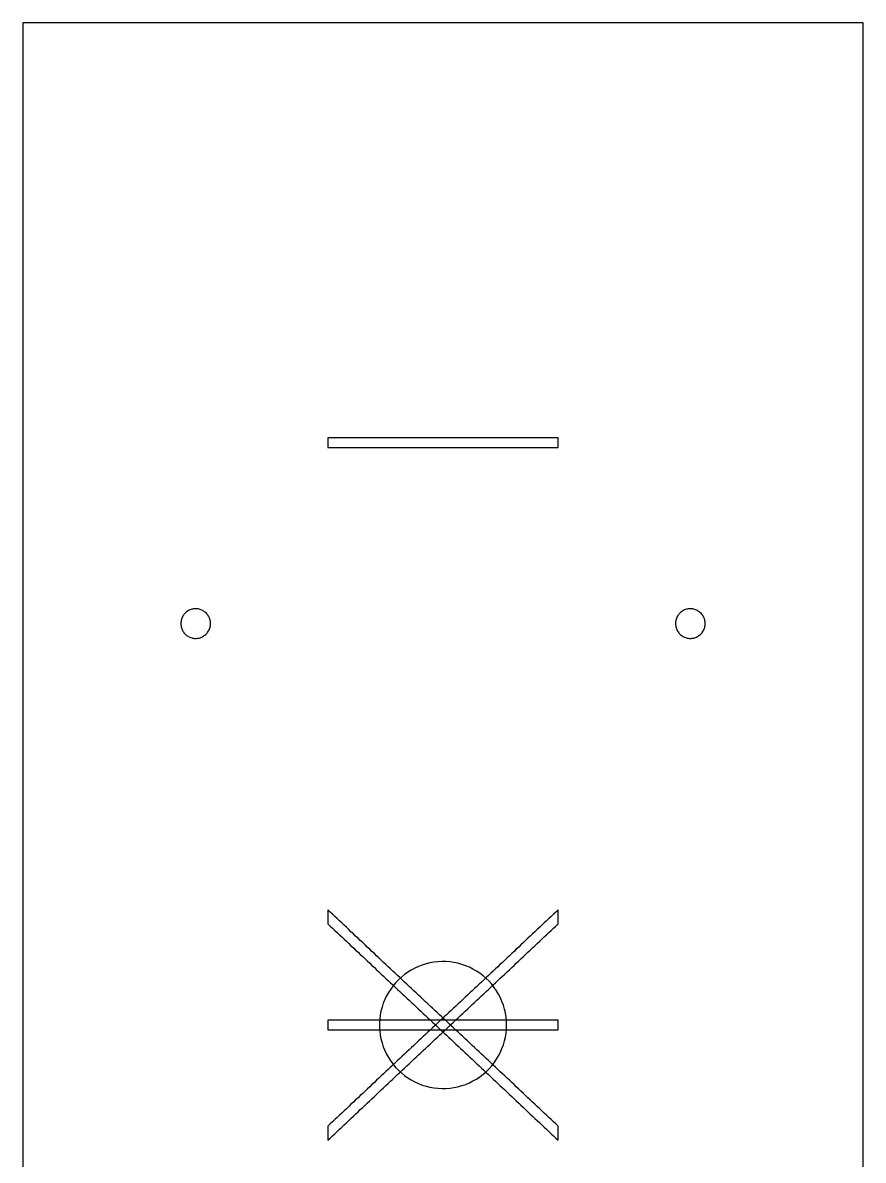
# Model space of a CAD drawing. Header units: metres. Extents: x -31 to 54, y -42 to 161.
# Drawn here: x -30.8 to 54.1, y 45.7 to 160.8 of the extents above; entities that cross this region are included whole.
import ezdxf

# ---------------------------------------------------------------- set-up
doc = ezdxf.new("R2010")
doc.units = ezdxf.units.M

msp = doc.modelspace()

# ---------------------------------------------------------------- linework, layer by layer
at = {"color": 255}
for points in [[(54.12, 160.77, 0), (53.26, 160.77, 0), (52.41, 160.77, 0), (51.55, 160.77, 0), (50.69, 160.77, 0), (49.83, 160.77, 0), (48.97, 160.77, 0), (48.12, 160.77, 0), (47.26, 160.77, 0), (46.4, 160.77, 0), (45.54, 160.77, 0), (44.68, 160.77, 0), (43.83, 160.77, 0), (42.97, 160.77, 0), (42.11, 160.77, 0), (41.25, 160.77, 0), (40.39, 160.77, 0), (39.54, 160.77, 0), (38.68, 160.77, 0), (37.82, 160.77, 0), (36.96, 160.77, 0), (36.1, 160.77, 0), (35.25, 160.77, 0), (34.39, 160.77, 0), (33.53, 160.77, 0), (32.67, 160.77, 0), (31.81, 160.77, 0), (30.96, 160.77, 0), (30.1, 160.77, 0), (29.24, 160.77, 0), (28.38, 160.77, 0), (27.52, 160.77, 0), (26.66, 160.77, 0), (25.81, 160.77, 0), (24.95, 160.77, 0), (24.09, 160.77, 0), (23.23, 160.77, 0), (22.37, 160.77, 0), (21.52, 160.77, 0), (20.66, 160.77, 0), (19.8, 160.77, 0), (18.94, 160.77, 0), (18.08, 160.77, 0), (17.23, 160.77, 0), (16.37, 160.77, 0), (15.51, 160.77, 0), (14.65, 160.77, 0), (13.79, 160.77, 0), (12.94, 160.77, 0), (12.08, 160.77, 0), (11.22, 160.77, 0), (10.36, 160.77, 0), (9.5, 160.77, 0), (8.65, 160.77, 0), (7.79, 160.77, 0), (6.93, 160.77, 0), (6.07, 160.77, 0), (5.21, 160.77, 0), (4.36, 160.77, 0), (3.5, 160.77, 0), (2.64, 160.77, 0), (1.78, 160.77, 0), (0.92, 160.77, 0), (0.07, 160.77, 0), (-0.79, 160.77, 0), (-1.65, 160.77, 0), (-2.51, 160.77, 0), (-3.37, 160.77, 0), (-4.22, 160.77, 0), (-5.08, 160.77, 0), (-5.94, 160.77, 0), (-6.8, 160.77, 0), (-7.66, 160.77, 0), (-8.52, 160.77, 0), (-9.37, 160.77, 0), (-10.23, 160.77, 0), (-11.09, 160.77, 0), (-11.95, 160.77, 0), (-12.81, 160.77, 0), (-13.66, 160.77, 0), (-14.52, 160.77, 0), (-15.38, 160.77, 0), (-16.24, 160.77, 0), (-17.1, 160.77, 0), (-17.95, 160.77, 0), (-18.81, 160.77, 0), (-19.67, 160.77, 0), (-20.53, 160.77, 0), (-21.39, 160.77, 0), (-22.24, 160.77, 0), (-23.1, 160.77, 0), (-23.96, 160.77, 0), (-24.82, 160.77, 0), (-25.68, 160.77, 0), (-26.53, 160.77, 0), (-27.39, 160.77, 0), (-28.25, 160.77, 0), (-29.11, 160.77, 0), (-29.97, 160.77, 0), (-30.82, 160.77, 0)], [(-30.82, 160.77, 0), (-30.82, 158.72, 0), (-30.82, 156.67, 0), (-30.82, 154.62, 0), (-30.82, 152.57, 0), (-30.82, 150.53, 0), (-30.82, 148.48, 0), (-30.82, 146.43, 0), (-30.82, 144.38, 0), (-30.82, 142.34, 0), (-30.82, 140.29, 0), (-30.82, 138.24, 0), (-30.82, 136.19, 0), (-30.82, 134.14, 0), (-30.82, 132.1, 0), (-30.82, 130.05, 0), (-30.82, 128, 0), (-30.82, 125.95, 0), (-30.82, 123.91, 0), (-30.82, 121.86, 0), (-30.82, 119.81, 0), (-30.82, 117.76, 0), (-30.82, 115.71, 0), (-30.82, 113.67, 0), (-30.82, 111.62, 0), (-30.82, 109.57, 0), (-30.82, 107.52, 0), (-30.82, 105.48, 0), (-30.82, 103.43, 0), (-30.82, 101.38, 0), (-30.82, 99.33, 0), (-30.82, 97.28, 0), (-30.82, 95.24, 0), (-30.82, 93.19, 0), (-30.82, 91.14, 0), (-30.82, 89.09, 0), (-30.82, 87.05, 0), (-30.82, 85, 0), (-30.82, 82.95, 0), (-30.82, 80.9, 0), (-30.82, 78.85, 0), (-30.82, 76.81, 0), (-30.82, 74.76, 0), (-30.82, 72.71, 0), (-30.82, 70.66, 0), (-30.82, 68.62, 0), (-30.82, 66.57, 0), (-30.82, 64.52, 0), (-30.82, 62.47, 0), (-30.82, 60.42, 0), (-30.82, 58.38, 0), (-30.82, 56.33, 0), (-30.82, 54.28, 0), (-30.82, 52.23, 0), (-30.82, 50.18, 0), (-30.82, 48.14, 0), (-30.82, 46.09, 0), (-30.82, 44.04, 0)], [(54.12, 44.04, 0), (54.12, 46.09, 0), (54.12, 48.14, 0), (54.12, 50.18, 0), (54.12, 52.23, 0), (54.12, 54.28, 0), (54.12, 56.33, 0), (54.12, 58.38, 0), (54.12, 60.42, 0), (54.12, 62.47, 0), (54.12, 64.52, 0), (54.12, 66.57, 0), (54.12, 68.62, 0), (54.12, 70.66, 0), (54.12, 72.71, 0), (54.12, 74.76, 0), (54.12, 76.81, 0), (54.12, 78.85, 0), (54.12, 80.9, 0), (54.12, 82.95, 0), (54.12, 85, 0), (54.12, 87.05, 0), (54.12, 89.09, 0), (54.12, 91.14, 0), (54.12, 93.19, 0), (54.12, 95.24, 0), (54.12, 97.28, 0), (54.12, 99.33, 0), (54.12, 101.38, 0), (54.12, 103.43, 0), (54.12, 105.48, 0), (54.12, 107.52, 0), (54.12, 109.57, 0), (54.12, 111.62, 0), (54.12, 113.67, 0), (54.12, 115.71, 0), (54.12, 117.76, 0), (54.12, 119.81, 0), (54.12, 121.86, 0), (54.12, 123.91, 0), (54.12, 125.95, 0), (54.12, 128, 0), (54.12, 130.05, 0), (54.12, 132.1, 0), (54.12, 134.14, 0), (54.12, 136.19, 0), (54.12, 138.24, 0), (54.12, 140.29, 0), (54.12, 142.34, 0), (54.12, 144.38, 0), (54.12, 146.43, 0), (54.12, 148.48, 0), (54.12, 150.53, 0), (54.12, 152.57, 0), (54.12, 154.62, 0), (54.12, 156.67, 0), (54.12, 158.72, 0), (54.12, 160.77, 0)], [(23.3, 118.8, 0), (23.06, 118.8, 0), (22.83, 118.8, 0), (22.59, 118.8, 0), (22.36, 118.8, 0), (22.12, 118.8, 0), (21.89, 118.8, 0), (21.65, 118.8, 0), (21.42, 118.8, 0), (21.18, 118.8, 0), (20.94, 118.8, 0), (20.71, 118.8, 0), (20.47, 118.8, 0), (20.24, 118.8, 0), (20, 118.8, 0), (19.77, 118.8, 0), (19.53, 118.8, 0), (19.3, 118.8, 0), (19.06, 118.8, 0), (18.83, 118.8, 0), (18.59, 118.8, 0), (18.36, 118.8, 0), (18.12, 118.8, 0), (17.89, 118.8, 0), (17.65, 118.8, 0), (17.41, 118.8, 0), (17.18, 118.8, 0), (16.94, 118.8, 0), (16.71, 118.8, 0), (16.47, 118.8, 0), (16.24, 118.8, 0), (16, 118.8, 0), (15.77, 118.8, 0), (15.53, 118.8, 0), (15.3, 118.8, 0), (15.06, 118.8, 0), (14.83, 118.8, 0), (14.59, 118.8, 0), (14.36, 118.8, 0), (14.12, 118.8, 0), (13.88, 118.8, 0), (13.65, 118.8, 0), (13.41, 118.8, 0), (13.18, 118.8, 0), (12.94, 118.8, 0), (12.71, 118.8, 0), (12.47, 118.8, 0), (12.24, 118.8, 0), (12, 118.8, 0), (11.77, 118.8, 0), (11.53, 118.8, 0), (11.3, 118.8, 0), (11.06, 118.8, 0), (10.83, 118.8, 0), (10.59, 118.8, 0), (10.35, 118.8, 0), (10.12, 118.8, 0), (9.88, 118.8, 0), (9.65, 118.8, 0), (9.41, 118.8, 0), (9.18, 118.8, 0), (8.94, 118.8, 0), (8.71, 118.8, 0), (8.47, 118.8, 0), (8.24, 118.8, 0), (8, 118.8, 0), (7.77, 118.8, 0), (7.53, 118.8, 0), (7.3, 118.8, 0), (7.06, 118.8, 0), (6.82, 118.8, 0), (6.59, 118.8, 0), (6.35, 118.8, 0), (6.12, 118.8, 0), (5.88, 118.8, 0), (5.65, 118.8, 0), (5.41, 118.8, 0), (5.18, 118.8, 0), (4.94, 118.8, 0), (4.71, 118.8, 0), (4.47, 118.8, 0), (4.24, 118.8, 0), (4, 118.8, 0), (3.77, 118.8, 0), (3.53, 118.8, 0), (3.29, 118.8, 0), (3.06, 118.8, 0), (2.82, 118.8, 0), (2.59, 118.8, 0), (2.35, 118.8, 0), (2.12, 118.8, 0), (1.88, 118.8, 0), (1.65, 118.8, 0), (1.41, 118.8, 0), (1.18, 118.8, 0), (0.94, 118.8, 0), (0.71, 118.8, 0), (0.47, 118.8, 0), (0.24, 118.8, 0), (0, 118.8, 0)], [(0, 118.8, 0), (0, 118.79, 0), (0, 118.78, 0), (0, 118.77, 0), (0, 118.76, 0), (0, 118.75, 0), (0, 118.74, 0), (0, 118.73, 0), (0, 118.72, 0), (0, 118.71, 0), (0, 118.7, 0), (0, 118.69, 0), (0, 118.68, 0), (0, 118.67, 0), (0, 118.66, 0), (0, 118.65, 0), (0, 118.64, 0), (0, 118.63, 0), (0, 118.62, 0), (0, 118.61, 0), (0, 118.6, 0), (0, 118.59, 0), (0, 118.58, 0), (0, 118.57, 0), (0, 118.56, 0), (0, 118.55, 0), (0, 118.54, 0), (0, 118.53, 0), (0, 118.52, 0), (0, 118.51, 0), (0, 118.5, 0), (0, 118.49, 0), (0, 118.48, 0), (0, 118.47, 0), (0, 118.46, 0), (0, 118.45, 0), (0, 118.44, 0), (0, 118.43, 0), (0, 118.42, 0), (0, 118.41, 0), (0, 118.4, 0), (0, 118.39, 0), (0, 118.38, 0), (0, 118.37, 0), (0, 118.36, 0), (0, 118.35, 0), (0, 118.34, 0), (0, 118.33, 0), (0, 118.32, 0), (0, 118.31, 0), (0, 118.29, 0), (0, 118.28, 0), (0, 118.27, 0), (0, 118.26, 0), (0, 118.25, 0), (0, 118.24, 0), (0, 118.23, 0), (0, 118.22, 0), (0, 118.21, 0), (0, 118.2, 0), (0, 118.19, 0), (0, 118.18, 0), (0, 118.17, 0), (0, 118.16, 0), (0, 118.15, 0), (0, 118.14, 0), (0, 118.13, 0), (0, 118.12, 0), (0, 118.11, 0), (0, 118.1, 0), (0, 118.09, 0), (0, 118.08, 0), (0, 118.07, 0), (0, 118.06, 0), (0, 118.05, 0), (0, 118.04, 0), (0, 118.03, 0), (0, 118.02, 0), (0, 118.01, 0), (0, 118, 0), (0, 117.99, 0), (0, 117.98, 0), (0, 117.97, 0), (0, 117.96, 0), (0, 117.95, 0), (0, 117.94, 0), (0, 117.93, 0), (0, 117.92, 0), (0, 117.91, 0), (0, 117.9, 0), (0, 117.89, 0), (0, 117.88, 0), (0, 117.87, 0), (0, 117.86, 0), (0, 117.85, 0), (0, 117.84, 0), (0, 117.83, 0), (0, 117.82, 0), (0, 117.81, 0), (0, 117.8, 0)], [(23.3, 117.8, 0), (23.3, 117.81, 0), (23.3, 117.82, 0), (23.3, 117.83, 0), (23.3, 117.84, 0), (23.3, 117.85, 0), (23.3, 117.86, 0), (23.3, 117.87, 0), (23.3, 117.88, 0), (23.3, 117.89, 0), (23.3, 117.9, 0), (23.3, 117.91, 0), (23.3, 117.92, 0), (23.3, 117.93, 0), (23.3, 117.94, 0), (23.3, 117.95, 0), (23.3, 117.96, 0), (23.3, 117.97, 0), (23.3, 117.98, 0), (23.3, 117.99, 0), (23.3, 118, 0), (23.3, 118.01, 0), (23.3, 118.02, 0), (23.3, 118.03, 0), (23.3, 118.04, 0), (23.3, 118.05, 0), (23.3, 118.06, 0), (23.3, 118.07, 0), (23.3, 118.08, 0), (23.3, 118.09, 0), (23.3, 118.1, 0), (23.3, 118.11, 0), (23.3, 118.12, 0), (23.3, 118.13, 0), (23.3, 118.14, 0), (23.3, 118.15, 0), (23.3, 118.16, 0), (23.3, 118.17, 0), (23.3, 118.18, 0), (23.3, 118.19, 0), (23.3, 118.2, 0), (23.3, 118.21, 0), (23.3, 118.22, 0), (23.3, 118.23, 0), (23.3, 118.24, 0), (23.3, 118.25, 0), (23.3, 118.26, 0), (23.3, 118.27, 0), (23.3, 118.28, 0), (23.3, 118.29, 0), (23.3, 118.31, 0), (23.3, 118.32, 0), (23.3, 118.33, 0), (23.3, 118.34, 0), (23.3, 118.35, 0), (23.3, 118.36, 0), (23.3, 118.37, 0), (23.3, 118.38, 0), (23.3, 118.39, 0), (23.3, 118.4, 0), (23.3, 118.41, 0), (23.3, 118.42, 0), (23.3, 118.43, 0), (23.3, 118.44, 0), (23.3, 118.45, 0), (23.3, 118.46, 0), (23.3, 118.47, 0), (23.3, 118.48, 0), (23.3, 118.49, 0), (23.3, 118.5, 0), (23.3, 118.51, 0), (23.3, 118.52, 0), (23.3, 118.53, 0), (23.3, 118.54, 0), (23.3, 118.55, 0), (23.3, 118.56, 0), (23.3, 118.57, 0), (23.3, 118.58, 0), (23.3, 118.59, 0), (23.3, 118.6, 0), (23.3, 118.61, 0), (23.3, 118.62, 0), (23.3, 118.63, 0), (23.3, 118.64, 0), (23.3, 118.65, 0), (23.3, 118.66, 0), (23.3, 118.67, 0), (23.3, 118.68, 0), (23.3, 118.69, 0), (23.3, 118.7, 0), (23.3, 118.71, 0), (23.3, 118.72, 0), (23.3, 118.73, 0), (23.3, 118.74, 0), (23.3, 118.75, 0), (23.3, 118.76, 0), (23.3, 118.77, 0), (23.3, 118.78, 0), (23.3, 118.79, 0), (23.3, 118.8, 0)], [(0, 117.8, 0), (0.24, 117.8, 0), (0.47, 117.8, 0), (0.71, 117.8, 0), (0.94, 117.8, 0), (1.18, 117.8, 0), (1.41, 117.8, 0), (1.65, 117.8, 0), (1.88, 117.8, 0), (2.12, 117.8, 0), (2.35, 117.8, 0), (2.59, 117.8, 0), (2.82, 117.8, 0), (3.06, 117.8, 0), (3.29, 117.8, 0), (3.53, 117.8, 0), (3.77, 117.8, 0), (4, 117.8, 0), (4.24, 117.8, 0), (4.47, 117.8, 0), (4.71, 117.8, 0), (4.94, 117.8, 0), (5.18, 117.8, 0), (5.41, 117.8, 0), (5.65, 117.8, 0), (5.88, 117.8, 0), (6.12, 117.8, 0), (6.35, 117.8, 0), (6.59, 117.8, 0), (6.82, 117.8, 0), (7.06, 117.8, 0), (7.3, 117.8, 0), (7.53, 117.8, 0), (7.77, 117.8, 0), (8, 117.8, 0), (8.24, 117.8, 0), (8.47, 117.8, 0), (8.71, 117.8, 0), (8.94, 117.8, 0), (9.18, 117.8, 0), (9.41, 117.8, 0), (9.65, 117.8, 0), (9.88, 117.8, 0), (10.12, 117.8, 0), (10.35, 117.8, 0), (10.59, 117.8, 0), (10.83, 117.8, 0), (11.06, 117.8, 0), (11.3, 117.8, 0), (11.53, 117.8, 0), (11.77, 117.8, 0), (12, 117.8, 0), (12.24, 117.8, 0), (12.47, 117.8, 0), (12.71, 117.8, 0), (12.94, 117.8, 0), (13.18, 117.8, 0), (13.41, 117.8, 0), (13.65, 117.8, 0), (13.88, 117.8, 0), (14.12, 117.8, 0), (14.36, 117.8, 0), (14.59, 117.8, 0), (14.83, 117.8, 0), (15.06, 117.8, 0), (15.3, 117.8, 0), (15.53, 117.8, 0), (15.77, 117.8, 0), (16, 117.8, 0), (16.24, 117.8, 0), (16.47, 117.8, 0), (16.71, 117.8, 0), (16.94, 117.8, 0), (17.18, 117.8, 0), (17.41, 117.8, 0), (17.65, 117.8, 0), (17.89, 117.8, 0), (18.12, 117.8, 0), (18.36, 117.8, 0), (18.59, 117.8, 0), (18.83, 117.8, 0), (19.06, 117.8, 0), (19.3, 117.8, 0), (19.53, 117.8, 0), (19.77, 117.8, 0), (20, 117.8, 0), (20.24, 117.8, 0), (20.47, 117.8, 0), (20.71, 117.8, 0), (20.94, 117.8, 0), (21.18, 117.8, 0), (21.42, 117.8, 0), (21.65, 117.8, 0), (21.89, 117.8, 0), (22.12, 117.8, 0), (22.36, 117.8, 0), (22.59, 117.8, 0), (22.83, 117.8, 0), (23.06, 117.8, 0), (23.3, 117.8, 0)], [(-11.85, 100, 0), (-11.85, 100.1, 0), (-11.86, 100.19, 0), (-11.88, 100.28, 0), (-11.9, 100.38, 0), (-11.93, 100.47, 0), (-11.96, 100.56, 0), (-12, 100.64, 0), (-12.04, 100.73, 0), (-12.09, 100.81, 0), (-12.14, 100.89, 0), (-12.2, 100.96, 0), (-12.27, 101.04, 0), (-12.33, 101.1, 0), (-12.41, 101.16, 0), (-12.48, 101.22, 0), (-12.56, 101.27, 0), (-12.64, 101.32, 0), (-12.73, 101.36, 0), (-12.82, 101.4, 0), (-12.91, 101.43, 0), (-13, 101.46, 0), (-13.09, 101.48, 0), (-13.18, 101.49, 0), (-13.28, 101.5, 0), (-13.37, 101.5, 0), (-13.47, 101.5, 0), (-13.56, 101.48, 0), (-13.66, 101.47, 0), (-13.75, 101.45, 0), (-13.84, 101.42, 0), (-13.93, 101.38, 0), (-14.02, 101.34, 0), (-14.1, 101.3, 0), (-14.18, 101.25, 0), (-14.26, 101.19, 0), (-14.33, 101.13, 0), (-14.4, 101.07, 0), (-14.47, 101, 0), (-14.53, 100.93, 0), (-14.59, 100.85, 0), (-14.64, 100.77, 0), (-14.68, 100.69, 0), (-14.73, 100.6, 0), (-14.76, 100.51, 0), (-14.79, 100.42, 0), (-14.81, 100.33, 0), (-14.83, 100.24, 0), (-14.84, 100.14, 0), (-14.85, 100.05, 0), (-14.85, 99.95, 0), (-14.84, 99.86, 0), (-14.83, 99.76, 0), (-14.81, 99.67, 0), (-14.79, 99.58, 0), (-14.76, 99.49, 0), (-14.73, 99.4, 0), (-14.68, 99.31, 0), (-14.64, 99.23, 0), (-14.59, 99.15, 0), (-14.53, 99.07, 0), (-14.47, 99, 0), (-14.4, 98.93, 0), (-14.33, 98.87, 0), (-14.26, 98.81, 0), (-14.18, 98.75, 0), (-14.1, 98.7, 0), (-14.02, 98.66, 0), (-13.93, 98.62, 0), (-13.84, 98.58, 0), (-13.75, 98.55, 0), (-13.66, 98.53, 0), (-13.56, 98.52, 0), (-13.47, 98.5, 0), (-13.37, 98.5, 0), (-13.28, 98.5, 0), (-13.18, 98.51, 0), (-13.09, 98.52, 0), (-13, 98.54, 0), (-12.91, 98.57, 0), (-12.82, 98.6, 0), (-12.73, 98.64, 0), (-12.64, 98.68, 0), (-12.56, 98.73, 0), (-12.48, 98.78, 0), (-12.41, 98.84, 0), (-12.33, 98.9, 0), (-12.27, 98.96, 0), (-12.2, 99.04, 0), (-12.14, 99.11, 0), (-12.09, 99.19, 0), (-12.04, 99.27, 0), (-12, 99.36, 0), (-11.96, 99.44, 0), (-11.93, 99.53, 0), (-11.9, 99.62, 0), (-11.88, 99.72, 0), (-11.86, 99.81, 0), (-11.85, 99.9, 0), (-11.85, 100, 0)], [(38.15, 100, 0), (38.15, 100.1, 0), (38.14, 100.19, 0), (38.12, 100.28, 0), (38.1, 100.38, 0), (38.07, 100.47, 0), (38.04, 100.56, 0), (38, 100.64, 0), (37.96, 100.73, 0), (37.91, 100.81, 0), (37.86, 100.89, 0), (37.8, 100.96, 0), (37.73, 101.04, 0), (37.67, 101.1, 0), (37.59, 101.16, 0), (37.52, 101.22, 0), (37.44, 101.27, 0), (37.36, 101.32, 0), (37.27, 101.36, 0), (37.18, 101.4, 0), (37.09, 101.43, 0), (37, 101.46, 0), (36.91, 101.48, 0), (36.82, 101.49, 0), (36.72, 101.5, 0), (36.63, 101.5, 0), (36.53, 101.5, 0), (36.44, 101.48, 0), (36.34, 101.47, 0), (36.25, 101.45, 0), (36.16, 101.42, 0), (36.07, 101.38, 0), (35.98, 101.34, 0), (35.9, 101.3, 0), (35.82, 101.25, 0), (35.74, 101.19, 0), (35.67, 101.13, 0), (35.6, 101.07, 0), (35.53, 101, 0), (35.47, 100.93, 0), (35.41, 100.85, 0), (35.36, 100.77, 0), (35.32, 100.69, 0), (35.27, 100.6, 0), (35.24, 100.51, 0), (35.21, 100.42, 0), (35.19, 100.33, 0), (35.17, 100.24, 0), (35.16, 100.14, 0), (35.15, 100.05, 0), (35.15, 99.95, 0), (35.16, 99.86, 0), (35.17, 99.76, 0), (35.19, 99.67, 0), (35.21, 99.58, 0), (35.24, 99.49, 0), (35.27, 99.4, 0), (35.32, 99.31, 0), (35.36, 99.23, 0), (35.41, 99.15, 0), (35.47, 99.07, 0), (35.53, 99, 0), (35.6, 98.93, 0), (35.67, 98.87, 0), (35.74, 98.81, 0), (35.82, 98.75, 0), (35.9, 98.7, 0), (35.98, 98.66, 0), (36.07, 98.62, 0), (36.16, 98.58, 0), (36.25, 98.55, 0), (36.34, 98.53, 0), (36.44, 98.52, 0), (36.53, 98.5, 0), (36.63, 98.5, 0), (36.72, 98.5, 0), (36.82, 98.51, 0), (36.91, 98.52, 0), (37, 98.54, 0), (37.09, 98.57, 0), (37.18, 98.6, 0), (37.27, 98.64, 0), (37.36, 98.68, 0), (37.44, 98.73, 0), (37.52, 98.78, 0), (37.59, 98.84, 0), (37.67, 98.9, 0), (37.73, 98.96, 0), (37.8, 99.04, 0), (37.86, 99.11, 0), (37.91, 99.19, 0), (37.96, 99.27, 0), (38, 99.36, 0), (38.04, 99.44, 0), (38.07, 99.53, 0), (38.1, 99.62, 0), (38.12, 99.72, 0), (38.14, 99.81, 0), (38.15, 99.9, 0), (38.15, 100, 0)], [(23.3, 71.05, 0), (23.06, 70.83, 0), (22.83, 70.61, 0), (22.59, 70.39, 0), (22.36, 70.16, 0), (22.12, 69.94, 0), (21.89, 69.72, 0), (21.65, 69.5, 0), (21.42, 69.28, 0), (21.18, 69.06, 0), (20.94, 68.84, 0), (20.71, 68.62, 0), (20.47, 68.4, 0), (20.24, 68.18, 0), (20, 67.95, 0), (19.77, 67.73, 0), (19.53, 67.51, 0), (19.3, 67.29, 0), (19.06, 67.07, 0), (18.83, 66.85, 0), (18.59, 66.63, 0), (18.36, 66.41, 0), (18.12, 66.19, 0), (17.89, 65.96, 0), (17.65, 65.74, 0), (17.41, 65.52, 0), (17.18, 65.3, 0), (16.94, 65.08, 0), (16.71, 64.86, 0), (16.47, 64.64, 0), (16.24, 64.42, 0), (16, 64.2, 0), (15.77, 63.98, 0), (15.53, 63.75, 0), (15.3, 63.53, 0), (15.06, 63.31, 0), (14.83, 63.09, 0), (14.59, 62.87, 0), (14.36, 62.65, 0), (14.12, 62.43, 0), (13.88, 62.21, 0), (13.65, 61.99, 0), (13.41, 61.76, 0), (13.18, 61.54, 0), (12.94, 61.32, 0), (12.71, 61.1, 0), (12.47, 60.88, 0), (12.24, 60.66, 0), (12, 60.44, 0), (11.77, 60.22, 0), (11.53, 60, 0), (11.3, 59.78, 0), (11.06, 59.55, 0), (10.83, 59.33, 0), (10.59, 59.11, 0), (10.35, 58.89, 0), (10.12, 58.67, 0), (9.88, 58.45, 0), (9.65, 58.23, 0), (9.41, 58.01, 0), (9.18, 57.79, 0), (8.94, 57.57, 0), (8.71, 57.34, 0), (8.47, 57.12, 0), (8.24, 56.9, 0), (8, 56.68, 0), (7.77, 56.46, 0), (7.53, 56.24, 0), (7.3, 56.02, 0), (7.06, 55.8, 0), (6.82, 55.58, 0), (6.59, 55.35, 0), (6.35, 55.13, 0), (6.12, 54.91, 0), (5.88, 54.69, 0), (5.65, 54.47, 0), (5.41, 54.25, 0), (5.18, 54.03, 0), (4.94, 53.81, 0), (4.71, 53.59, 0), (4.47, 53.37, 0), (4.24, 53.14, 0), (4, 52.92, 0), (3.77, 52.7, 0), (3.53, 52.48, 0), (3.29, 52.26, 0), (3.06, 52.04, 0), (2.82, 51.82, 0), (2.59, 51.6, 0), (2.35, 51.38, 0), (2.12, 51.15, 0), (1.88, 50.93, 0), (1.65, 50.71, 0), (1.41, 50.49, 0), (1.18, 50.27, 0), (0.94, 50.05, 0), (0.71, 49.83, 0), (0.47, 49.61, 0), (0.24, 49.39, 0), (0, 49.17, 0)], [(23.3, 49.17, 0), (23.06, 49.39, 0), (22.83, 49.61, 0), (22.59, 49.83, 0), (22.36, 50.05, 0), (22.12, 50.27, 0), (21.89, 50.49, 0), (21.65, 50.71, 0), (21.42, 50.93, 0), (21.18, 51.15, 0), (20.94, 51.38, 0), (20.71, 51.6, 0), (20.47, 51.82, 0), (20.24, 52.04, 0), (20, 52.26, 0), (19.77, 52.48, 0), (19.53, 52.7, 0), (19.3, 52.92, 0), (19.06, 53.14, 0), (18.83, 53.37, 0), (18.59, 53.59, 0), (18.36, 53.81, 0), (18.12, 54.03, 0), (17.89, 54.25, 0), (17.65, 54.47, 0), (17.41, 54.69, 0), (17.18, 54.91, 0), (16.94, 55.13, 0), (16.71, 55.35, 0), (16.47, 55.58, 0), (16.24, 55.8, 0), (16, 56.02, 0), (15.77, 56.24, 0), (15.53, 56.46, 0), (15.3, 56.68, 0), (15.06, 56.9, 0), (14.83, 57.12, 0), (14.59, 57.34, 0), (14.36, 57.57, 0), (14.12, 57.79, 0), (13.88, 58.01, 0), (13.65, 58.23, 0), (13.41, 58.45, 0), (13.18, 58.67, 0), (12.94, 58.89, 0), (12.71, 59.11, 0), (12.47, 59.33, 0), (12.24, 59.55, 0), (12, 59.78, 0), (11.77, 60, 0), (11.53, 60.22, 0), (11.3, 60.44, 0), (11.06, 60.66, 0), (10.83, 60.88, 0), (10.59, 61.1, 0), (10.35, 61.32, 0), (10.12, 61.54, 0), (9.88, 61.76, 0), (9.65, 61.99, 0), (9.41, 62.21, 0), (9.18, 62.43, 0), (8.94, 62.65, 0), (8.71, 62.87, 0), (8.47, 63.09, 0), (8.24, 63.31, 0), (8, 63.53, 0), (7.77, 63.75, 0), (7.53, 63.98, 0), (7.3, 64.2, 0), (7.06, 64.42, 0), (6.82, 64.64, 0), (6.59, 64.86, 0), (6.35, 65.08, 0), (6.12, 65.3, 0), (5.88, 65.52, 0), (5.65, 65.74, 0), (5.41, 65.96, 0), (5.18, 66.19, 0), (4.94, 66.41, 0), (4.71, 66.63, 0), (4.47, 66.85, 0), (4.24, 67.07, 0), (4, 67.29, 0), (3.77, 67.51, 0), (3.53, 67.73, 0), (3.29, 67.95, 0), (3.06, 68.18, 0), (2.82, 68.4, 0), (2.59, 68.62, 0), (2.35, 68.84, 0), (2.12, 69.06, 0), (1.88, 69.28, 0), (1.65, 69.5, 0), (1.41, 69.72, 0), (1.18, 69.94, 0), (0.94, 70.16, 0), (0.71, 70.39, 0), (0.47, 70.61, 0), (0.24, 70.83, 0), (0, 71.05, 0)], [(0, 71.05, 0), (0, 71.03, 0), (0, 71.02, 0), (0, 71.01, 0), (0, 70.99, 0), (0, 70.98, 0), (0, 70.96, 0), (0, 70.95, 0), (0, 70.93, 0), (0, 70.92, 0), (0, 70.91, 0), (0, 70.89, 0), (0, 70.88, 0), (0, 70.86, 0), (0, 70.85, 0), (0, 70.83, 0), (0, 70.82, 0), (0, 70.81, 0), (0, 70.79, 0), (0, 70.78, 0), (0, 70.76, 0), (0, 70.75, 0), (0, 70.73, 0), (0, 70.72, 0), (0, 70.71, 0), (0, 70.69, 0), (0, 70.68, 0), (0, 70.66, 0), (0, 70.65, 0), (0, 70.63, 0), (0, 70.62, 0), (0, 70.61, 0), (0, 70.59, 0), (0, 70.58, 0), (0, 70.56, 0), (0, 70.55, 0), (0, 70.53, 0), (0, 70.52, 0), (0, 70.51, 0), (0, 70.49, 0), (0, 70.48, 0), (0, 70.46, 0), (0, 70.45, 0), (0, 70.43, 0), (0, 70.42, 0), (0, 70.41, 0), (0, 70.39, 0), (0, 70.38, 0), (0, 70.36, 0), (0, 70.35, 0), (0, 70.33, 0), (0, 70.32, 0), (0, 70.31, 0), (0, 70.29, 0), (0, 70.28, 0), (0, 70.26, 0), (0, 70.25, 0), (0, 70.23, 0), (0, 70.22, 0), (0, 70.21, 0), (0, 70.19, 0), (0, 70.18, 0), (0, 70.16, 0), (0, 70.15, 0), (0, 70.13, 0), (0, 70.12, 0), (0, 70.11, 0), (0, 70.09, 0), (0, 70.08, 0), (0, 70.06, 0), (0, 70.05, 0), (0, 70.03, 0), (0, 70.02, 0), (0, 70.01, 0), (0, 69.99, 0), (0, 69.98, 0), (0, 69.96, 0), (0, 69.95, 0), (0, 69.93, 0), (0, 69.92, 0), (0, 69.91, 0), (0, 69.89, 0), (0, 69.88, 0), (0, 69.86, 0), (0, 69.85, 0), (0, 69.83, 0), (0, 69.82, 0), (0, 69.81, 0), (0, 69.79, 0), (0, 69.78, 0), (0, 69.76, 0), (0, 69.75, 0), (0, 69.73, 0), (0, 69.72, 0), (0, 69.71, 0), (0, 69.69, 0), (0, 69.68, 0), (0, 69.66, 0), (0, 69.65, 0), (0, 69.63, 0)], [(0, 71.05, 0), (0, 71.03, 0), (0, 71.02, 0), (0, 71.01, 0), (0, 70.99, 0), (0, 70.98, 0), (0, 70.96, 0), (0, 70.95, 0), (0, 70.93, 0), (0, 70.92, 0), (0, 70.91, 0), (0, 70.89, 0), (0, 70.88, 0), (0, 70.86, 0), (0, 70.85, 0), (0, 70.83, 0), (0, 70.82, 0), (0, 70.81, 0), (0, 70.79, 0), (0, 70.78, 0), (0, 70.76, 0), (0, 70.75, 0), (0, 70.73, 0), (0, 70.72, 0), (0, 70.71, 0), (0, 70.69, 0), (0, 70.68, 0), (0, 70.66, 0), (0, 70.65, 0), (0, 70.63, 0), (0, 70.62, 0), (0, 70.61, 0), (0, 70.59, 0), (0, 70.58, 0), (0, 70.56, 0), (0, 70.55, 0), (0, 70.53, 0), (0, 70.52, 0), (0, 70.51, 0), (0, 70.49, 0), (0, 70.48, 0), (0, 70.46, 0), (0, 70.45, 0), (0, 70.43, 0), (0, 70.42, 0), (0, 70.41, 0), (0, 70.39, 0), (0, 70.38, 0), (0, 70.36, 0), (0, 70.35, 0), (0, 70.33, 0), (0, 70.32, 0), (0, 70.31, 0), (0, 70.29, 0), (0, 70.28, 0), (0, 70.26, 0), (0, 70.25, 0), (0, 70.23, 0), (0, 70.22, 0), (0, 70.21, 0), (0, 70.19, 0), (0, 70.18, 0), (0, 70.16, 0), (0, 70.15, 0), (0, 70.13, 0), (0, 70.12, 0), (0, 70.11, 0), (0, 70.09, 0), (0, 70.08, 0), (0, 70.06, 0), (0, 70.05, 0), (0, 70.03, 0), (0, 70.02, 0), (0, 70.01, 0), (0, 69.99, 0), (0, 69.98, 0), (0, 69.96, 0), (0, 69.95, 0), (0, 69.93, 0), (0, 69.92, 0), (0, 69.91, 0), (0, 69.89, 0), (0, 69.88, 0), (0, 69.86, 0), (0, 69.85, 0), (0, 69.83, 0), (0, 69.82, 0), (0, 69.81, 0), (0, 69.79, 0), (0, 69.78, 0), (0, 69.76, 0), (0, 69.75, 0), (0, 69.73, 0), (0, 69.72, 0), (0, 69.71, 0), (0, 69.69, 0), (0, 69.68, 0), (0, 69.66, 0), (0, 69.65, 0), (0, 69.63, 0)], [(23.3, 69.63, 0), (23.3, 69.65, 0), (23.3, 69.66, 0), (23.3, 69.68, 0), (23.3, 69.69, 0), (23.3, 69.71, 0), (23.3, 69.72, 0), (23.3, 69.73, 0), (23.3, 69.75, 0), (23.3, 69.76, 0), (23.3, 69.78, 0), (23.3, 69.79, 0), (23.3, 69.81, 0), (23.3, 69.82, 0), (23.3, 69.83, 0), (23.3, 69.85, 0), (23.3, 69.86, 0), (23.3, 69.88, 0), (23.3, 69.89, 0), (23.3, 69.91, 0), (23.3, 69.92, 0), (23.3, 69.93, 0), (23.3, 69.95, 0), (23.3, 69.96, 0), (23.3, 69.98, 0), (23.3, 69.99, 0), (23.3, 70.01, 0), (23.3, 70.02, 0), (23.3, 70.03, 0), (23.3, 70.05, 0), (23.3, 70.06, 0), (23.3, 70.08, 0), (23.3, 70.09, 0), (23.3, 70.11, 0), (23.3, 70.12, 0), (23.3, 70.13, 0), (23.3, 70.15, 0), (23.3, 70.16, 0), (23.3, 70.18, 0), (23.3, 70.19, 0), (23.3, 70.21, 0), (23.3, 70.22, 0), (23.3, 70.23, 0), (23.3, 70.25, 0), (23.3, 70.26, 0), (23.3, 70.28, 0), (23.3, 70.29, 0), (23.3, 70.31, 0), (23.3, 70.32, 0), (23.3, 70.33, 0), (23.3, 70.35, 0), (23.3, 70.36, 0), (23.3, 70.38, 0), (23.3, 70.39, 0), (23.3, 70.41, 0), (23.3, 70.42, 0), (23.3, 70.43, 0), (23.3, 70.45, 0), (23.3, 70.46, 0), (23.3, 70.48, 0), (23.3, 70.49, 0), (23.3, 70.51, 0), (23.3, 70.52, 0), (23.3, 70.53, 0), (23.3, 70.55, 0), (23.3, 70.56, 0), (23.3, 70.58, 0), (23.3, 70.59, 0), (23.3, 70.61, 0), (23.3, 70.62, 0), (23.3, 70.63, 0), (23.3, 70.65, 0), (23.3, 70.66, 0), (23.3, 70.68, 0), (23.3, 70.69, 0), (23.3, 70.71, 0), (23.3, 70.72, 0), (23.3, 70.73, 0), (23.3, 70.75, 0), (23.3, 70.76, 0), (23.3, 70.78, 0), (23.3, 70.79, 0), (23.3, 70.81, 0), (23.3, 70.82, 0), (23.3, 70.83, 0), (23.3, 70.85, 0), (23.3, 70.86, 0), (23.3, 70.88, 0), (23.3, 70.89, 0), (23.3, 70.91, 0), (23.3, 70.92, 0), (23.3, 70.93, 0), (23.3, 70.95, 0), (23.3, 70.96, 0), (23.3, 70.98, 0), (23.3, 70.99, 0), (23.3, 71.01, 0), (23.3, 71.02, 0), (23.3, 71.03, 0), (23.3, 71.05, 0)], [(0, 47.75, 0), (0.24, 47.97, 0), (0.47, 48.19, 0), (0.71, 48.41, 0), (0.94, 48.64, 0), (1.18, 48.86, 0), (1.41, 49.08, 0), (1.65, 49.3, 0), (1.88, 49.52, 0), (2.12, 49.74, 0), (2.35, 49.96, 0), (2.59, 50.18, 0), (2.82, 50.4, 0), (3.06, 50.62, 0), (3.29, 50.85, 0), (3.53, 51.07, 0), (3.77, 51.29, 0), (4, 51.51, 0), (4.24, 51.73, 0), (4.47, 51.95, 0), (4.71, 52.17, 0), (4.94, 52.39, 0), (5.18, 52.61, 0), (5.41, 52.84, 0), (5.65, 53.06, 0), (5.88, 53.28, 0), (6.12, 53.5, 0), (6.35, 53.72, 0), (6.59, 53.94, 0), (6.82, 54.16, 0), (7.06, 54.38, 0), (7.3, 54.6, 0), (7.53, 54.82, 0), (7.77, 55.05, 0), (8, 55.27, 0), (8.24, 55.49, 0), (8.47, 55.71, 0), (8.71, 55.93, 0), (8.94, 56.15, 0), (9.18, 56.37, 0), (9.41, 56.59, 0), (9.65, 56.81, 0), (9.88, 57.04, 0), (10.12, 57.26, 0), (10.35, 57.48, 0), (10.59, 57.7, 0), (10.83, 57.92, 0), (11.06, 58.14, 0), (11.3, 58.36, 0), (11.53, 58.58, 0), (11.77, 58.8, 0), (12, 59.02, 0), (12.24, 59.25, 0), (12.47, 59.47, 0), (12.71, 59.69, 0), (12.94, 59.91, 0), (13.18, 60.13, 0), (13.41, 60.35, 0), (13.65, 60.57, 0), (13.88, 60.79, 0), (14.12, 61.01, 0), (14.36, 61.23, 0), (14.59, 61.46, 0), (14.83, 61.68, 0), (15.06, 61.9, 0), (15.3, 62.12, 0), (15.53, 62.34, 0), (15.77, 62.56, 0), (16, 62.78, 0), (16.24, 63, 0), (16.47, 63.22, 0), (16.71, 63.45, 0), (16.94, 63.67, 0), (17.18, 63.89, 0), (17.41, 64.11, 0), (17.65, 64.33, 0), (17.89, 64.55, 0), (18.12, 64.77, 0), (18.36, 64.99, 0), (18.59, 65.21, 0), (18.83, 65.43, 0), (19.06, 65.66, 0), (19.3, 65.88, 0), (19.53, 66.1, 0), (19.77, 66.32, 0), (20, 66.54, 0), (20.24, 66.76, 0), (20.47, 66.98, 0), (20.71, 67.2, 0), (20.94, 67.42, 0), (21.18, 67.65, 0), (21.42, 67.87, 0), (21.65, 68.09, 0), (21.89, 68.31, 0), (22.12, 68.53, 0), (22.36, 68.75, 0), (22.59, 68.97, 0), (22.83, 69.19, 0), (23.06, 69.41, 0), (23.3, 69.63, 0)], [(0, 69.63, 0), (0.24, 69.41, 0), (0.47, 69.19, 0), (0.71, 68.97, 0), (0.94, 68.75, 0), (1.18, 68.53, 0), (1.41, 68.31, 0), (1.65, 68.09, 0), (1.88, 67.87, 0), (2.12, 67.65, 0), (2.35, 67.42, 0), (2.59, 67.2, 0), (2.82, 66.98, 0), (3.06, 66.76, 0), (3.29, 66.54, 0), (3.53, 66.32, 0), (3.77, 66.1, 0), (4, 65.88, 0), (4.24, 65.66, 0), (4.47, 65.43, 0), (4.71, 65.21, 0), (4.94, 64.99, 0), (5.18, 64.77, 0), (5.41, 64.55, 0), (5.65, 64.33, 0), (5.88, 64.11, 0), (6.12, 63.89, 0), (6.35, 63.67, 0), (6.59, 63.45, 0), (6.82, 63.22, 0), (7.06, 63, 0), (7.3, 62.78, 0), (7.53, 62.56, 0), (7.77, 62.34, 0), (8, 62.12, 0), (8.24, 61.9, 0), (8.47, 61.68, 0), (8.71, 61.46, 0), (8.94, 61.23, 0), (9.18, 61.01, 0), (9.41, 60.79, 0), (9.65, 60.57, 0), (9.88, 60.35, 0), (10.12, 60.13, 0), (10.35, 59.91, 0), (10.59, 59.69, 0), (10.83, 59.47, 0), (11.06, 59.25, 0), (11.3, 59.02, 0), (11.53, 58.8, 0), (11.77, 58.58, 0), (12, 58.36, 0), (12.24, 58.14, 0), (12.47, 57.92, 0), (12.71, 57.7, 0), (12.94, 57.48, 0), (13.18, 57.26, 0), (13.41, 57.04, 0), (13.65, 56.81, 0), (13.88, 56.59, 0), (14.12, 56.37, 0), (14.36, 56.15, 0), (14.59, 55.93, 0), (14.83, 55.71, 0), (15.06, 55.49, 0), (15.3, 55.27, 0), (15.53, 55.05, 0), (15.77, 54.82, 0), (16, 54.6, 0), (16.24, 54.38, 0), (16.47, 54.16, 0), (16.71, 53.94, 0), (16.94, 53.72, 0), (17.18, 53.5, 0), (17.41, 53.28, 0), (17.65, 53.06, 0), (17.89, 52.84, 0), (18.12, 52.61, 0), (18.36, 52.39, 0), (18.59, 52.17, 0), (18.83, 51.95, 0), (19.06, 51.73, 0), (19.3, 51.51, 0), (19.53, 51.29, 0), (19.77, 51.07, 0), (20, 50.85, 0), (20.24, 50.62, 0), (20.47, 50.4, 0), (20.71, 50.18, 0), (20.94, 49.96, 0), (21.18, 49.74, 0), (21.42, 49.52, 0), (21.65, 49.3, 0), (21.89, 49.08, 0), (22.12, 48.86, 0), (22.36, 48.64, 0), (22.59, 48.41, 0), (22.83, 48.19, 0), (23.06, 47.97, 0), (23.3, 47.75, 0)], [(18.07, 59.4, 0), (18.06, 59.81, 0), (18.02, 60.21, 0), (17.96, 60.62, 0), (17.87, 61.01, 0), (17.75, 61.4, 0), (17.61, 61.79, 0), (17.45, 62.16, 0), (17.26, 62.52, 0), (17.05, 62.87, 0), (16.82, 63.21, 0), (16.57, 63.53, 0), (16.3, 63.83, 0), (16.01, 64.12, 0), (15.7, 64.38, 0), (15.37, 64.63, 0), (15.04, 64.86, 0), (14.68, 65.06, 0), (14.32, 65.24, 0), (13.94, 65.4, 0), (13.56, 65.53, 0), (13.16, 65.64, 0), (12.76, 65.72, 0), (12.36, 65.78, 0), (11.95, 65.82, 0), (11.55, 65.82, 0), (11.14, 65.8, 0), (10.73, 65.76, 0), (10.33, 65.69, 0), (9.94, 65.59, 0), (9.55, 65.47, 0), (9.17, 65.32, 0), (8.8, 65.15, 0), (8.44, 64.96, 0), (8.09, 64.75, 0), (7.76, 64.51, 0), (7.44, 64.25, 0), (7.14, 63.98, 0), (6.86, 63.68, 0), (6.6, 63.37, 0), (6.36, 63.04, 0), (6.14, 62.7, 0), (5.94, 62.34, 0), (5.77, 61.97, 0), (5.61, 61.6, 0), (5.49, 61.21, 0), (5.38, 60.81, 0), (5.31, 60.41, 0), (5.26, 60.01, 0), (5.23, 59.6, 0), (5.23, 59.2, 0), (5.26, 58.79, 0), (5.31, 58.39, 0), (5.38, 57.99, 0), (5.49, 57.59, 0), (5.61, 57.2, 0), (5.77, 56.83, 0), (5.94, 56.46, 0), (6.14, 56.1, 0), (6.36, 55.76, 0), (6.6, 55.43, 0), (6.86, 55.12, 0), (7.14, 54.82, 0), (7.44, 54.55, 0), (7.76, 54.29, 0), (8.09, 54.05, 0), (8.44, 53.84, 0), (8.8, 53.65, 0), (9.17, 53.48, 0), (9.55, 53.33, 0), (9.94, 53.21, 0), (10.33, 53.11, 0), (10.73, 53.04, 0), (11.14, 53, 0), (11.55, 52.98, 0), (11.95, 52.98, 0), (12.36, 53.02, 0), (12.76, 53.08, 0), (13.16, 53.16, 0), (13.56, 53.27, 0), (13.94, 53.4, 0), (14.32, 53.56, 0), (14.68, 53.74, 0), (15.04, 53.94, 0), (15.37, 54.17, 0), (15.7, 54.42, 0), (16.01, 54.68, 0), (16.3, 54.97, 0), (16.57, 55.27, 0), (16.82, 55.59, 0), (17.05, 55.93, 0), (17.26, 56.28, 0), (17.45, 56.64, 0), (17.61, 57.01, 0), (17.75, 57.4, 0), (17.87, 57.79, 0), (17.96, 58.18, 0), (18.02, 58.59, 0), (18.06, 58.99, 0), (18.07, 59.4, 0)], [(23.3, 59.9, 0), (23.06, 59.9, 0), (22.83, 59.9, 0), (22.59, 59.9, 0), (22.36, 59.9, 0), (22.12, 59.9, 0), (21.89, 59.9, 0), (21.65, 59.9, 0), (21.42, 59.9, 0), (21.18, 59.9, 0), (20.94, 59.9, 0), (20.71, 59.9, 0), (20.47, 59.9, 0), (20.24, 59.9, 0), (20, 59.9, 0), (19.77, 59.9, 0), (19.53, 59.9, 0), (19.3, 59.9, 0), (19.06, 59.9, 0), (18.83, 59.9, 0), (18.59, 59.9, 0), (18.36, 59.9, 0), (18.12, 59.9, 0), (17.89, 59.9, 0), (17.65, 59.9, 0), (17.41, 59.9, 0), (17.18, 59.9, 0), (16.94, 59.9, 0), (16.71, 59.9, 0), (16.47, 59.9, 0), (16.24, 59.9, 0), (16, 59.9, 0), (15.77, 59.9, 0), (15.53, 59.9, 0), (15.3, 59.9, 0), (15.06, 59.9, 0), (14.83, 59.9, 0), (14.59, 59.9, 0), (14.36, 59.9, 0), (14.12, 59.9, 0), (13.88, 59.9, 0), (13.65, 59.9, 0), (13.41, 59.9, 0), (13.18, 59.9, 0), (12.94, 59.9, 0), (12.71, 59.9, 0), (12.47, 59.9, 0), (12.24, 59.9, 0), (12, 59.9, 0), (11.77, 59.9, 0), (11.53, 59.9, 0), (11.3, 59.9, 0), (11.06, 59.9, 0), (10.83, 59.9, 0), (10.59, 59.9, 0), (10.35, 59.9, 0), (10.12, 59.9, 0), (9.88, 59.9, 0), (9.65, 59.9, 0), (9.41, 59.9, 0), (9.18, 59.9, 0), (8.94, 59.9, 0), (8.71, 59.9, 0), (8.47, 59.9, 0), (8.24, 59.9, 0), (8, 59.9, 0), (7.77, 59.9, 0), (7.53, 59.9, 0), (7.3, 59.9, 0), (7.06, 59.9, 0), (6.82, 59.9, 0), (6.59, 59.9, 0), (6.35, 59.9, 0), (6.12, 59.9, 0), (5.88, 59.9, 0), (5.65, 59.9, 0), (5.41, 59.9, 0), (5.18, 59.9, 0), (4.94, 59.9, 0), (4.71, 59.9, 0), (4.47, 59.9, 0), (4.24, 59.9, 0), (4, 59.9, 0), (3.77, 59.9, 0), (3.53, 59.9, 0), (3.29, 59.9, 0), (3.06, 59.9, 0), (2.82, 59.9, 0), (2.59, 59.9, 0), (2.35, 59.9, 0), (2.12, 59.9, 0), (1.88, 59.9, 0), (1.65, 59.9, 0), (1.41, 59.9, 0), (1.18, 59.9, 0), (0.94, 59.9, 0), (0.71, 59.9, 0), (0.47, 59.9, 0), (0.24, 59.9, 0), (0, 59.9, 0)], [(0, 59.9, 0), (0, 59.89, 0), (0, 59.88, 0), (0, 59.87, 0), (0, 59.86, 0), (0, 59.85, 0), (0, 59.84, 0), (0, 59.83, 0), (0, 59.82, 0), (0, 59.81, 0), (0, 59.8, 0), (0, 59.79, 0), (0, 59.78, 0), (0, 59.77, 0), (0, 59.76, 0), (0, 59.75, 0), (0, 59.74, 0), (0, 59.73, 0), (0, 59.72, 0), (0, 59.71, 0), (0, 59.7, 0), (0, 59.69, 0), (0, 59.68, 0), (0, 59.67, 0), (0, 59.66, 0), (0, 59.65, 0), (0, 59.64, 0), (0, 59.63, 0), (0, 59.62, 0), (0, 59.61, 0), (0, 59.6, 0), (0, 59.59, 0), (0, 59.58, 0), (0, 59.57, 0), (0, 59.56, 0), (0, 59.55, 0), (0, 59.54, 0), (0, 59.53, 0), (0, 59.52, 0), (0, 59.51, 0), (0, 59.5, 0), (0, 59.49, 0), (0, 59.48, 0), (0, 59.47, 0), (0, 59.46, 0), (0, 59.45, 0), (0, 59.44, 0), (0, 59.43, 0), (0, 59.42, 0), (0, 59.41, 0), (0, 59.39, 0), (0, 59.38, 0), (0, 59.37, 0), (0, 59.36, 0), (0, 59.35, 0), (0, 59.34, 0), (0, 59.33, 0), (0, 59.32, 0), (0, 59.31, 0), (0, 59.3, 0), (0, 59.29, 0), (0, 59.28, 0), (0, 59.27, 0), (0, 59.26, 0), (0, 59.25, 0), (0, 59.24, 0), (0, 59.23, 0), (0, 59.22, 0), (0, 59.21, 0), (0, 59.2, 0), (0, 59.19, 0), (0, 59.18, 0), (0, 59.17, 0), (0, 59.16, 0), (0, 59.15, 0), (0, 59.14, 0), (0, 59.13, 0), (0, 59.12, 0), (0, 59.11, 0), (0, 59.1, 0), (0, 59.09, 0), (0, 59.08, 0), (0, 59.07, 0), (0, 59.06, 0), (0, 59.05, 0), (0, 59.04, 0), (0, 59.03, 0), (0, 59.02, 0), (0, 59.01, 0), (0, 59, 0), (0, 58.99, 0), (0, 58.98, 0), (0, 58.97, 0), (0, 58.96, 0), (0, 58.95, 0), (0, 58.94, 0), (0, 58.93, 0), (0, 58.92, 0), (0, 58.91, 0), (0, 58.9, 0)], [(23.3, 58.9, 0), (23.3, 58.91, 0), (23.3, 58.92, 0), (23.3, 58.93, 0), (23.3, 58.94, 0), (23.3, 58.95, 0), (23.3, 58.96, 0), (23.3, 58.97, 0), (23.3, 58.98, 0), (23.3, 58.99, 0), (23.3, 59, 0), (23.3, 59.01, 0), (23.3, 59.02, 0), (23.3, 59.03, 0), (23.3, 59.04, 0), (23.3, 59.05, 0), (23.3, 59.06, 0), (23.3, 59.07, 0), (23.3, 59.08, 0), (23.3, 59.09, 0), (23.3, 59.1, 0), (23.3, 59.11, 0), (23.3, 59.12, 0), (23.3, 59.13, 0), (23.3, 59.14, 0), (23.3, 59.15, 0), (23.3, 59.16, 0), (23.3, 59.17, 0), (23.3, 59.18, 0), (23.3, 59.19, 0), (23.3, 59.2, 0), (23.3, 59.21, 0), (23.3, 59.22, 0), (23.3, 59.23, 0), (23.3, 59.24, 0), (23.3, 59.25, 0), (23.3, 59.26, 0), (23.3, 59.27, 0), (23.3, 59.28, 0), (23.3, 59.29, 0), (23.3, 59.3, 0), (23.3, 59.31, 0), (23.3, 59.32, 0), (23.3, 59.33, 0), (23.3, 59.34, 0), (23.3, 59.35, 0), (23.3, 59.36, 0), (23.3, 59.37, 0), (23.3, 59.38, 0), (23.3, 59.39, 0), (23.3, 59.41, 0), (23.3, 59.42, 0), (23.3, 59.43, 0), (23.3, 59.44, 0), (23.3, 59.45, 0), (23.3, 59.46, 0), (23.3, 59.47, 0), (23.3, 59.48, 0), (23.3, 59.49, 0), (23.3, 59.5, 0), (23.3, 59.51, 0), (23.3, 59.52, 0), (23.3, 59.53, 0), (23.3, 59.54, 0), (23.3, 59.55, 0), (23.3, 59.56, 0), (23.3, 59.57, 0), (23.3, 59.58, 0), (23.3, 59.59, 0), (23.3, 59.6, 0), (23.3, 59.61, 0), (23.3, 59.62, 0), (23.3, 59.63, 0), (23.3, 59.64, 0), (23.3, 59.65, 0), (23.3, 59.66, 0), (23.3, 59.67, 0), (23.3, 59.68, 0), (23.3, 59.69, 0), (23.3, 59.7, 0), (23.3, 59.71, 0), (23.3, 59.72, 0), (23.3, 59.73, 0), (23.3, 59.74, 0), (23.3, 59.75, 0), (23.3, 59.76, 0), (23.3, 59.77, 0), (23.3, 59.78, 0), (23.3, 59.79, 0), (23.3, 59.8, 0), (23.3, 59.81, 0), (23.3, 59.82, 0), (23.3, 59.83, 0), (23.3, 59.84, 0), (23.3, 59.85, 0), (23.3, 59.86, 0), (23.3, 59.87, 0), (23.3, 59.88, 0), (23.3, 59.89, 0), (23.3, 59.9, 0)], [(0, 58.9, 0), (0.24, 58.9, 0), (0.47, 58.9, 0), (0.71, 58.9, 0), (0.94, 58.9, 0), (1.18, 58.9, 0), (1.41, 58.9, 0), (1.65, 58.9, 0), (1.88, 58.9, 0), (2.12, 58.9, 0), (2.35, 58.9, 0), (2.59, 58.9, 0), (2.82, 58.9, 0), (3.06, 58.9, 0), (3.29, 58.9, 0), (3.53, 58.9, 0), (3.77, 58.9, 0), (4, 58.9, 0), (4.24, 58.9, 0), (4.47, 58.9, 0), (4.71, 58.9, 0), (4.94, 58.9, 0), (5.18, 58.9, 0), (5.41, 58.9, 0), (5.65, 58.9, 0), (5.88, 58.9, 0), (6.12, 58.9, 0), (6.35, 58.9, 0), (6.59, 58.9, 0), (6.82, 58.9, 0), (7.06, 58.9, 0), (7.3, 58.9, 0), (7.53, 58.9, 0), (7.77, 58.9, 0), (8, 58.9, 0), (8.24, 58.9, 0), (8.47, 58.9, 0), (8.71, 58.9, 0), (8.94, 58.9, 0), (9.18, 58.9, 0), (9.41, 58.9, 0), (9.65, 58.9, 0), (9.88, 58.9, 0), (10.12, 58.9, 0), (10.35, 58.9, 0), (10.59, 58.9, 0), (10.83, 58.9, 0), (11.06, 58.9, 0), (11.3, 58.9, 0), (11.53, 58.9, 0), (11.77, 58.9, 0), (12, 58.9, 0), (12.24, 58.9, 0), (12.47, 58.9, 0), (12.71, 58.9, 0), (12.94, 58.9, 0), (13.18, 58.9, 0), (13.41, 58.9, 0), (13.65, 58.9, 0), (13.88, 58.9, 0), (14.12, 58.9, 0), (14.36, 58.9, 0), (14.59, 58.9, 0), (14.83, 58.9, 0), (15.06, 58.9, 0), (15.3, 58.9, 0), (15.53, 58.9, 0), (15.77, 58.9, 0), (16, 58.9, 0), (16.24, 58.9, 0), (16.47, 58.9, 0), (16.71, 58.9, 0), (16.94, 58.9, 0), (17.18, 58.9, 0), (17.41, 58.9, 0), (17.65, 58.9, 0), (17.89, 58.9, 0), (18.12, 58.9, 0), (18.36, 58.9, 0), (18.59, 58.9, 0), (18.83, 58.9, 0), (19.06, 58.9, 0), (19.3, 58.9, 0), (19.53, 58.9, 0), (19.77, 58.9, 0), (20, 58.9, 0), (20.24, 58.9, 0), (20.47, 58.9, 0), (20.71, 58.9, 0), (20.94, 58.9, 0), (21.18, 58.9, 0), (21.42, 58.9, 0), (21.65, 58.9, 0), (21.89, 58.9, 0), (22.12, 58.9, 0), (22.36, 58.9, 0), (22.59, 58.9, 0), (22.83, 58.9, 0), (23.06, 58.9, 0), (23.3, 58.9, 0)], [(0, 49.17, 0), (0, 49.15, 0), (0, 49.14, 0), (0, 49.12, 0), (0, 49.11, 0), (0, 49.09, 0), (0, 49.08, 0), (0, 49.07, 0), (0, 49.05, 0), (0, 49.04, 0), (0, 49.02, 0), (0, 49.01, 0), (0, 48.99, 0), (0, 48.98, 0), (0, 48.97, 0), (0, 48.95, 0), (0, 48.94, 0), (0, 48.92, 0), (0, 48.91, 0), (0, 48.89, 0), (0, 48.88, 0), (0, 48.87, 0), (0, 48.85, 0), (0, 48.84, 0), (0, 48.82, 0), (0, 48.81, 0), (0, 48.79, 0), (0, 48.78, 0), (0, 48.77, 0), (0, 48.75, 0), (0, 48.74, 0), (0, 48.72, 0), (0, 48.71, 0), (0, 48.69, 0), (0, 48.68, 0), (0, 48.67, 0), (0, 48.65, 0), (0, 48.64, 0), (0, 48.62, 0), (0, 48.61, 0), (0, 48.59, 0), (0, 48.58, 0), (0, 48.57, 0), (0, 48.55, 0), (0, 48.54, 0), (0, 48.52, 0), (0, 48.51, 0), (0, 48.49, 0), (0, 48.48, 0), (0, 48.47, 0), (0, 48.45, 0), (0, 48.44, 0), (0, 48.42, 0), (0, 48.41, 0), (0, 48.39, 0), (0, 48.38, 0), (0, 48.37, 0), (0, 48.35, 0), (0, 48.34, 0), (0, 48.32, 0), (0, 48.31, 0), (0, 48.29, 0), (0, 48.28, 0), (0, 48.27, 0), (0, 48.25, 0), (0, 48.24, 0), (0, 48.22, 0), (0, 48.21, 0), (0, 48.19, 0), (0, 48.18, 0), (0, 48.17, 0), (0, 48.15, 0), (0, 48.14, 0), (0, 48.12, 0), (0, 48.11, 0), (0, 48.09, 0), (0, 48.08, 0), (0, 48.07, 0), (0, 48.05, 0), (0, 48.04, 0), (0, 48.02, 0), (0, 48.01, 0), (0, 47.99, 0), (0, 47.98, 0), (0, 47.97, 0), (0, 47.95, 0), (0, 47.94, 0), (0, 47.92, 0), (0, 47.91, 0), (0, 47.89, 0), (0, 47.88, 0), (0, 47.87, 0), (0, 47.85, 0), (0, 47.84, 0), (0, 47.82, 0), (0, 47.81, 0), (0, 47.79, 0), (0, 47.78, 0), (0, 47.77, 0), (0, 47.75, 0)], [(23.3, 47.75, 0), (23.3, 47.77, 0), (23.3, 47.78, 0), (23.3, 47.79, 0), (23.3, 47.81, 0), (23.3, 47.82, 0), (23.3, 47.84, 0), (23.3, 47.85, 0), (23.3, 47.87, 0), (23.3, 47.88, 0), (23.3, 47.89, 0), (23.3, 47.91, 0), (23.3, 47.92, 0), (23.3, 47.94, 0), (23.3, 47.95, 0), (23.3, 47.97, 0), (23.3, 47.98, 0), (23.3, 47.99, 0), (23.3, 48.01, 0), (23.3, 48.02, 0), (23.3, 48.04, 0), (23.3, 48.05, 0), (23.3, 48.07, 0), (23.3, 48.08, 0), (23.3, 48.09, 0), (23.3, 48.11, 0), (23.3, 48.12, 0), (23.3, 48.14, 0), (23.3, 48.15, 0), (23.3, 48.17, 0), (23.3, 48.18, 0), (23.3, 48.19, 0), (23.3, 48.21, 0), (23.3, 48.22, 0), (23.3, 48.24, 0), (23.3, 48.25, 0), (23.3, 48.27, 0), (23.3, 48.28, 0), (23.3, 48.29, 0), (23.3, 48.31, 0), (23.3, 48.32, 0), (23.3, 48.34, 0), (23.3, 48.35, 0), (23.3, 48.37, 0), (23.3, 48.38, 0), (23.3, 48.39, 0), (23.3, 48.41, 0), (23.3, 48.42, 0), (23.3, 48.44, 0), (23.3, 48.45, 0), (23.3, 48.47, 0), (23.3, 48.48, 0), (23.3, 48.49, 0), (23.3, 48.51, 0), (23.3, 48.52, 0), (23.3, 48.54, 0), (23.3, 48.55, 0), (23.3, 48.57, 0), (23.3, 48.58, 0), (23.3, 48.59, 0), (23.3, 48.61, 0), (23.3, 48.62, 0), (23.3, 48.64, 0), (23.3, 48.65, 0), (23.3, 48.67, 0), (23.3, 48.68, 0), (23.3, 48.69, 0), (23.3, 48.71, 0), (23.3, 48.72, 0), (23.3, 48.74, 0), (23.3, 48.75, 0), (23.3, 48.77, 0), (23.3, 48.78, 0), (23.3, 48.79, 0), (23.3, 48.81, 0), (23.3, 48.82, 0), (23.3, 48.84, 0), (23.3, 48.85, 0), (23.3, 48.87, 0), (23.3, 48.88, 0), (23.3, 48.89, 0), (23.3, 48.91, 0), (23.3, 48.92, 0), (23.3, 48.94, 0), (23.3, 48.95, 0), (23.3, 48.97, 0), (23.3, 48.98, 0), (23.3, 48.99, 0), (23.3, 49.01, 0), (23.3, 49.02, 0), (23.3, 49.04, 0), (23.3, 49.05, 0), (23.3, 49.07, 0), (23.3, 49.08, 0), (23.3, 49.09, 0), (23.3, 49.11, 0), (23.3, 49.12, 0), (23.3, 49.14, 0), (23.3, 49.15, 0), (23.3, 49.17, 0)]]:
    msp.add_polyline3d(points, dxfattribs=at)

doc.saveas('drawing.dxf')
